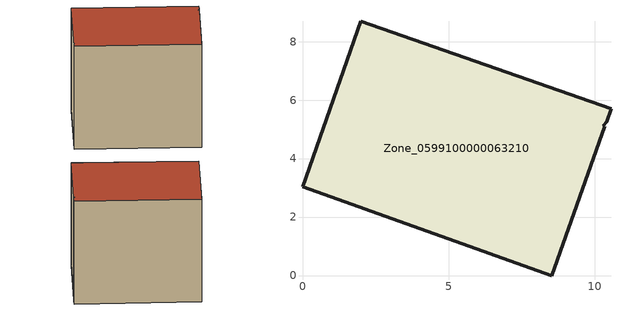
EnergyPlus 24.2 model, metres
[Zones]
Zone_0599100000063210
 floor ground (C_G): 8.53,0 0,3.03 2,8.69 10.55,5.7 10.4,5.27 10.28,5.13 10.34,5.1 z0.57
 wall outside (C_F): 0,3.03 8.53,0 10.34,5.1 10.28,5.13 10.4,5.27 10.55,5.7 2,8.69 0,3.03 z0.57:8.76
 roof outside (C_R): 10.4,5.27 10.55,5.7 2,8.69 0,3.03 8.53,0 10.34,5.1 10.28,5.13 z8.76
[BUILDING]
Pand.0599100000063210: North Axis=0; Terrain=City; Loads Convergence Tolerance Value=0.04; Temperature Convergence Tolerance Value=0.4; Solar Distribution=FullExterior; Maximum Number of Warmup Days=25; Minimum Number of Warmup Days=1
[Site:Location]
Rotterdam.The.Hague.AP_ZH_NLD Design_Conditions: Latitude=51.96; Longitude=4.45; Time Zone=1; Elevation=-4.5
[SITE:GROUNDTEMPERATURE:BUILDINGSURFACE]
18, 18, 18, 18, 18, 18, 18, 18, 18, 18, 18, 18
[MATERIAL] Thermal Absorptance=0.9; Solar Absorptance=0.7; Visible Absorptance=0.7
Name | Roughness | Thickness | Conductivity | Density | Specific Heat
G.TI.1965-1974 | MediumSmooth | 0.15 | 0.882353 | 540 | 1210
F.TI.1965-1974 | Rough | 0.3 | 0.697674 | 1920 | 840
R.TI.1965-1974 | MediumRough | 0.2 | 0.232558 | 1500 | 1000
[CONSTRUCTION]
C_G: G.TI.1965-1974
C_F: F.TI.1965-1974
C_R: R.TI.1965-1974
[ZONE]
Zone_0599100000063210: Type=1; Multiplier=1; Ceiling Height=Autocalculate; Volume=Autocalculate; Floor Area=autocalculate; Part of Total Floor Area=Yes
[ZONEINFILTRATION:DESIGNFLOWRATE]
Infil_Zone_0599100000063210: Zone or ZoneList or Space or SpaceList=Zone_0599100000063210; Schedule=AlwaysOn; Design Flow Rate Calculation Method=Flow/Area; Flow Rate per Floor Area=0.003; Constant Term Coefficient=1; Temperature Term Coefficient=0; Velocity Term Coefficient=0; Velocity Squared Term Coefficient=0
[HVACTEMPLATE:ZONE:IDEALLOADSAIRSYSTEM]
Zone_0599100000063210: Maximum Heating Supply Air Temperature=50; Minimum Cooling Supply Air Temperature=13; Maximum Heating Supply Air Humidity Ratio=0.0156; Minimum Cooling Supply Air Humidity Ratio=0.0077; Heating Limit=NoLimit; Cooling Limit=NoLimit; Dehumidification Control Type=ConstantSensibleHeatRatio; Cooling Sensible Heat Ratio=0.7; Dehumidification Setpoint=60; Humidification Control Type=None; Humidification Setpoint=30; Outdoor Air Method=None; Outdoor Air Flow Rate per Person=0.00944; Outdoor Air Flow Rate per Zone Floor Area=0; Outdoor Air Flow Rate per Zone=0; Demand Controlled Ventilation Type=None; Outdoor Air Economizer Type=NoEconomizer; Heat Recovery Type=None; Sensible Heat Recovery Effectiveness=0.7; Latent Heat Recovery Effectiveness=0.65
[ZONECONTROL:THERMOSTAT]
ThermostatControl_Zone_0599100000063210: Zone or ZoneList=Zone_0599100000063210; Control Type Schedule=DualSetpointControlType; Control 1=Thermostat_Zone_0599100000063210; Temperature Difference Between Cutout And Setpoint=0
[THERMOSTATSETPOINT:DUALSETPOINT]
Thermostat_Zone_0599100000063210: Heating Setpoint Temperature Schedule=HeatingSetpoint_Zone_0599100000063210; Cooling Setpoint Temperature Schedule=CoolingSetpoint_Zone_0599100000063210
[SCHEDULE:COMPACT]
HeatingSetpoint_Zone_0599100000063210: Through: 12/31, For: AllDays, Until: 24:00, 21
CoolingSetpoint_Zone_0599100000063210: Through: 12/31, For: AllDays, Until: 24:00, 24
DualSetpointControlType: Through: 12/31, For: AllDays, Until: 24:00, 4
AlwaysOn: Through: 12/31, For: AllDays, Until: 24:00, 1
